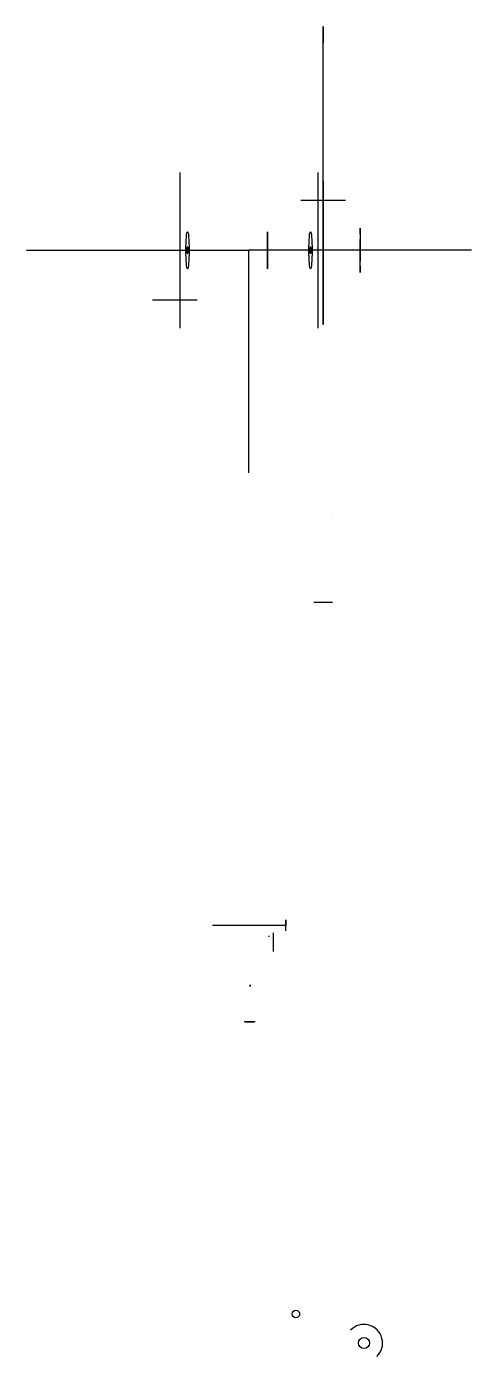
# Model space of a CAD drawing. Header units: millimetres. Extents: x 264 to 384, y 703 to 1062.
import ezdxf

# ---------------------------------------------------------------- set-up
doc = ezdxf.new("R2010")
doc.units = ezdxf.units.MM

msp = doc.modelspace()

# ---------------------------------------------------------------- linework, layer by layer
at = {"extrusion": (1, 0, -1.83697e-16)}
for p, q in [((343.53, 1020.29, 96), (343.53, 1058.7, 92.49)), ((343.53, 1020.29, 82), (343.53, 1058.7, 85.51)), ((353.53, 1005.86, 84.82), (353.53, 1004.54, 73.51)), ((353.53, 997.25, 84.82), (353.53, 998.58, 73.51))]:
    msp.add_line(p, q, dxfattribs=at)
at = {"color": 30}
for p, q in [((304.88, 1022.56, 274), (304.88, 980.56, 274)), ((342.18, 980.56, 274), (342.18, 1022.56, 274)), ((330.06, 817.46, 311.77), (330.06, 817.46, 311.77)), ((330.06, 812.46, 306.77), (330.06, 812.46, 306.77)), ((323.81, 803.46, 310.67), (323.81, 803.46, 310.67)), ((323.81, 803.46, 310.67), (323.81, 803.46, 310.68)), ((323.81, 793.46, 306.77), (323.81, 793.46, 309.57))]:
    msp.add_line(p, q, dxfattribs=at)
at = {"color": 30, "extrusion": (1.22465e-16, -1, -1.27669e-09)}
msp.add_line((337.53, 1015.06, 303), (349.53, 1015.06, 303), dxfattribs=at)
at = {"color": 254, "extrusion": (1, 0, -1.83697e-16)}
for p, q in [((353.53, 1005.86, 93.18), (353.53, 1004.54, 104.49)), ((353.53, 997.25, 93.18), (353.53, 998.58, 104.49))]:
    msp.add_line(p, q, dxfattribs=at)
for p, q in [((263.53, 1001.56, 41), (323.53, 1001.56, 41)), ((383.53, 1001.56, 41), (323.53, 1001.56, 41)), ((323.53, 941.56, 41), (323.53, 1001.56, 41)), ((333.44, 819.46, 328.73), (313.69, 819.46, 328.73)), ((333.56, 819.46, 328.73), (333.31, 819.46, 328.73)), ((333.44, 817.96, 328.73), (333.44, 820.96, 328.73)), ((333.44, 820.96, 328.73), (333.44, 819.46, 328.73)), ((329.06, 816.46, 321.77), (328.81, 816.46, 321.77)), ((325.19, 793.46, 337.7), (322.19, 793.46, 337.7)), ((324.69, 793.46, 337.7), (322.69, 793.46, 337.7))]:
    msp.add_line(p, q)
at = {"color": 30, "extrusion": (-1.5635e-25, 1, -1.27669e-09)}
msp.add_line((309.53, 988.06, 303), (297.53, 988.06, 303), dxfattribs=at)
at = {"color": 251}
for p, q in [((346.03, 930.01), (346.03, 930.01, 20.5)), ((346.03, 906.56), (341.03, 906.56))]:
    msp.add_line(p, q, dxfattribs=at)
at = {"color": 30}
msp.add_polyline3d([(323.81, 803.46, 310.67), (323.81, 802.96, 310.67), (323.81, 803.46, 309.57), (323.81, 803.46, 310.67)], dxfattribs=at)
at = {"extrusion": (1, 0, -1.83697e-16)}
for centre, radius in [((1058.38, 89, 343.53), 1), ((1001.56, 89, 343.53), 5)]:
    msp.add_circle(centre, radius, dxfattribs=at)
at = {"color": 30, "extrusion": (0.996241, -1.83006e-16, 0.08663)}
for radius in [5, 1]:
    msp.add_circle((1001.56, 222.76, 327.47), radius, dxfattribs=at)
at = {"extrusion": (-1, 0, 6.12323e-17)}
msp.add_circle((-1001.56, 89, -328.53), 5, dxfattribs=at)
at = {"color": 30, "extrusion": (-0.996241, 6.10021e-17, 0.08663)}
for radius in [5, 1]:
    msp.add_circle((-1001.56, 278.81, -317.16), radius, dxfattribs=at)
at = {"color": 30, "extrusion": (-1, 6.12323e-17, -1.83697e-16)}
msp.add_circle((-1001.56, 89, -343.53), 5, dxfattribs=at)
at = {"color": 30, "extrusion": (0.998032, -1.83336e-16, -0.062704)}
msp.add_circle((1001.56, 198.79, 295.09), 1, dxfattribs=at)
at = {"color": 30, "extrusion": (-0.998032, 6.11118e-17, -0.062704)}
msp.add_circle((-1001.56, 158.21, -350.69), 1, dxfattribs=at)
at = {"color": 30, "extrusion": (6.12323e-17, 1, -1.83697e-16)}
msp.add_circle((-323.81, 309.57, 793.46), 1.1, dxfattribs=at)
at = {"color": 254}
for centre, radius in [((336.19, 714.66, 328.9), 1), ((354.56, 706.83, 333.9), 1.5)]:
    msp.add_circle(centre, radius, dxfattribs=at)
at = {"extrusion": (1, 0, -1.83697e-16)}
for centre, radius, start, end in [((1058.38, 89, 343.53), 3.5, 275.2282, 84.7718), ((1001.56, 89, 343.53), 20, 20.4873, 339.5127), ((1001.56, 89, 353.53), 6, 315.8577, 44.1423), ((1001.56, 73.86, 353.53), 3, 186.6877, 353.3123)]:
    msp.add_arc(centre, radius, start, end, dxfattribs=at)
at = {"color": 254, "extrusion": (1, 0, -1.83697e-16)}
for centre, radius, start, end in [((1001.56, 104.14, 353.53), 3, 6.6877, 173.3123), ((1001.56, 89, 353.53), 6, 135.8577, 224.1423)]:
    msp.add_arc(centre, radius, start, end, dxfattribs=at)
at = {"color": 30, "extrusion": (-1, 6.12323e-17, 0)}
msp.add_arc((-812.46, 311.77, -330.06), 5, 180, 270, dxfattribs=at)
at = {"color": 254}
msp.add_arc((354.56, 706.83, 333.9), 5, 313.711, 136.289, dxfattribs=at)

doc.saveas('drawing.dxf')
